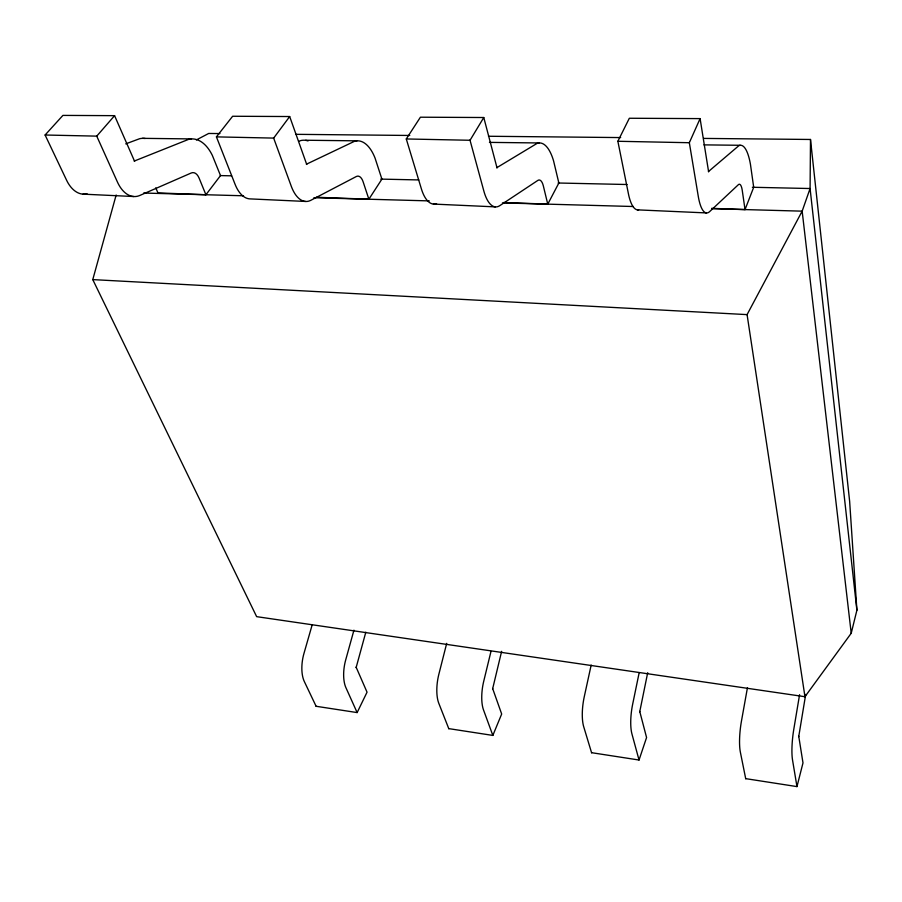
<?xml version="1.0" encoding="UTF-8"?>
<svg xmlns="http://www.w3.org/2000/svg" width="902" height="902" viewBox="0 0 902 902"><rect width="100%" height="100%" fill="white"/><g stroke="black" fill="none" stroke-linecap="round" stroke-linejoin="round"><path stroke-width="1.35" d="M703.628 138.412L810.492 139.472L810.086 188.529L856.9 610.214L851.217 633.26L804.956 696.716L256.642 616.652L92.771 279.609L116.166 194.99M798.721 736.663L805.7 694.427M799.578 694.687L793.816 729.154A28.898 5.716 -83.3 0 0 792.531 759.991L796.962 786.6L745.695 778.64M747.454 687.696L741.489 720.912A29.304 6.641 -83 0 0 740.373 752.2L745.728 778.809M639.721 711.858L647.692 672.723M639.135 672.847L632.652 704.282A27.77 7.971 -82.3 0 0 631.952 733.98L639.033 760.025L591.565 752.685M591.171 665.056L584.282 696.648A28.176 8.84 -82 0 0 583.729 726.809L591.611 752.843M492.616 688.902L501.625 651.345M490.981 651.402L483.72 681.292A26.722 9.877 -81.4 0 0 483.517 709.942L492.842 735.423L448.768 728.624M356.121 667.615L365.817 632.189M446.693 643.363L438.868 674.211A27.128 10.7 -81.1 0 0 438.8 703.312L448.824 728.782M796.962 786.6L802.994 762.912L798.732 736.167M353.945 630.171L345.68 659.982A25.763 11.489 -80.4 0 0 345.906 687.651L357.136 712.58L316.106 706.277M312.047 625.289L303.974 653.398A26.158 12.267 -80 0 0 304.312 681.506L316.174 706.424M639.033 760.025L646.576 737.532L639.732 711.385M711.622 208.351L745.029 209.591L753.7 187.289L750.419 164.153A54.007 13.958 -87.4 0 0 738.828 145.707L708.442 171.56M492.842 735.423L501.67 714.023L492.616 688.452M617.87 141.276L629.337 118.252L700.099 118.613L689.331 142.719L617.87 141.276L628.446 193.896A39.045 12.267 -88.2 0 0 638.65 209.828M357.136 712.58L367.046 692.184L356.121 667.164M503.666 202.51L547.762 204.156L558.857 183.016L553.591 160.951A51.324 19.021 -88.4 0 0 537.164 143.339L496.788 167.693M804.956 696.716L747.082 314.618L802.16 211.158L810.086 188.529L752.369 187.266M406.283 138.964L420.411 117.204L483.776 117.519L470.043 140.272L406.283 138.964L421.381 188.856A37.016 15.853 -89.4 0 0 436.557 203.66M316.298 197.245L368.873 199.229L381.907 179.126L375.04 158.053A48.9 23.091 -89.4 0 0 354.723 141.197L306.409 164.209M306.714 164.446L289.689 116.538L273.656 138.096L216.424 136.879L235.084 184.312A35.189 18.683 89.2 0 0 249.561 198.868L305.451 201.439M155.775 187.864L157.963 192.904L205.915 194.753L220.516 175.586L212.342 155.403A46.712 26.35 89.3 0 0 188.879 139.258L134.24 161.063M216.424 136.879L232.626 116.257L289.689 116.538M134.59 161.289L114.577 115.659L96.751 136.134L45.1 135.007L66.59 180.22A33.566 20.915 87.5 0 0 87.111 193.806M45.1 135.007L62.914 115.4L114.577 115.659M196.354 139.945L208.678 133.462L219.93 133.575M125.739 143.869L139.72 138.683A46.058 27.24 88.9 0 1 145.154 138.48M298.844 141.253L300.806 140.565A48.189 24.196 -89.8 0 1 303.23 140.216L357.034 140.836M295.856 134.33L409.756 135.469M488.489 136.258L620.666 137.578M142.437 138.344L191.506 138.919M489.459 142.381L539.08 142.956M703.955 144.872L740.238 145.29M220.314 175.586L231.566 175.834M380.768 179.103L418.776 179.938M558.124 183.005L627.104 184.515M143.643 193.039L243.54 195.779M313.896 197.718L429.284 200.898M502.448 202.905L633.317 206.513M712.106 208.678L802.16 211.158L851.217 633.26M637.432 209.862L706.334 212.917M433.422 204.077L495.322 206.874M82.984 194.144L133.71 196.523M92.771 279.609L747.082 314.618M96.615 135.841L117.44 182.046A34.986 20.814 88.1 0 0 139.821 195.452L191.247 172.992A13.18 7.43 89.3 0 1 199.116 178.145L205.915 194.753M273.543 137.792L291.301 186.308A36.711 18.356 89.7 0 0 310.852 200.289L356.324 176.521A13.801 6.517 -89.4 0 1 363.156 181.888L368.873 199.229M497.036 167.93L483.776 117.519M469.953 139.957L483.844 191.021A38.651 15.221 -89 0 0 499.809 205.633L537.84 180.411A14.477 5.367 -88.4 0 1 543.365 186.004L547.762 204.156M708.611 171.808L700.099 118.613M689.275 142.369L698.261 196.275A40.816 11.241 -87.8 0 0 709.694 211.564L738.366 184.696A15.244 3.935 -87.4 0 1 742.278 190.547L745.029 209.591M810.492 139.472L849.639 501.332L856.9 610.214M305.643 140.34A48.189 24.196 -89.8 0 1 308.033 140.949"/></g></svg>
